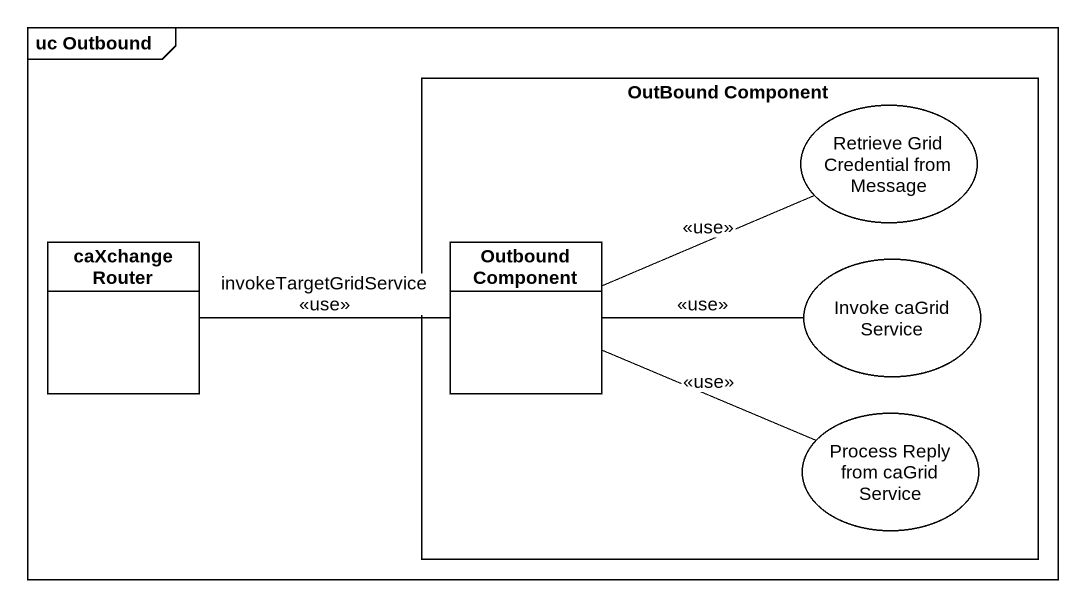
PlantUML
@startuml
mainframe uc Outbound
allowmixing
hide circle
hide empty members
rectangle "OutBound Component" as OutBound_Component {
  usecase "Retrieve Grid Credential from Message" as Retrieve_Grid_Credential
  class "Outbound Component" as Outbound_Component
  usecase "Invoke caGrid Service" as Invoke_caGrid_Service
  usecase "Process Reply from caGrid Service" as Process_Reply_from_caGrid
}
class "caXchange Router" as caXchange_Router
caXchange_Router -right- Outbound_Component : invokeTargetGridService\n<<use>>
Outbound_Component -right- Retrieve_Grid_Credential : <<use>>
Outbound_Component -right- Invoke_caGrid_Service : <<use>>
Outbound_Component -right- Process_Reply_from_caGrid : <<use>>
@enduml
